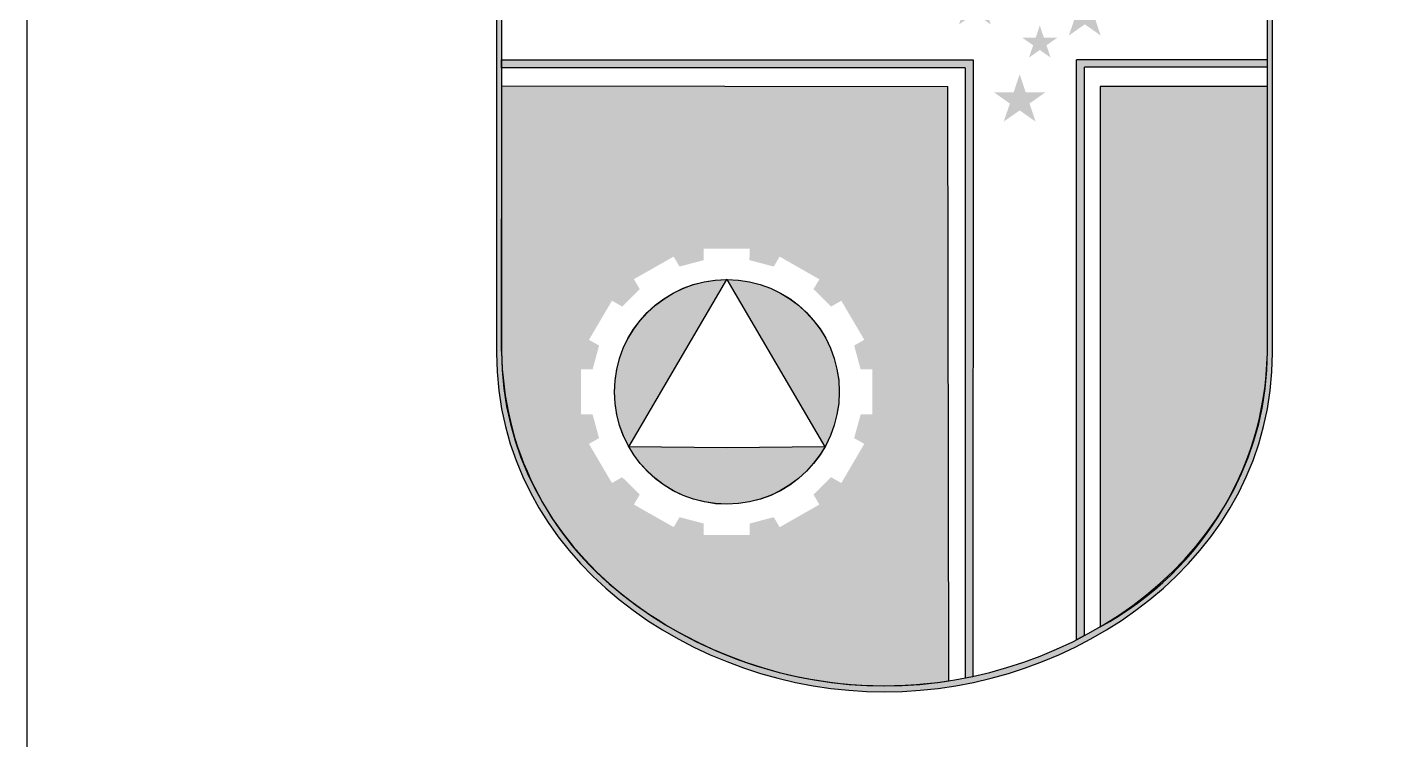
# Paper-space layout 'Layout1' of a CAD drawing. Header units: metres. Extents: x 2269 to 2509, y 667 to 906.
# Drawn here: x 2345.73 to 2347.449, y 690.029 to 690.934 of the extents above; entities that cross this region are included whole.
import ezdxf
from ezdxf.enums import TextEntityAlignment as Align

# ---------------------------------------------------------------- set-up
doc = ezdxf.new("R2010")
doc.units = ezdxf.units.M
doc.header["$LTSCALE"] = 10
doc.header["$MEASUREMENT"] = 0
for name, color, linetype in [('LOGOMARCA', 7, 'Continuous'), ('P02 - SELO PADRÃO', 2, 'Continuous'), ('P06 - SELO-PADRÃO', 6, 'Continuous')]:
    doc.layers.add(name, color=color, linetype=linetype)
doc.styles.add('LEGENDA', font='romans.shx', dxfattribs={"height": 2.2})

# ---------------------------------------------------------------- blocks, each defined once
blk = doc.blocks.new('A$C98f63b72')
at = {"layer": 'LOGOMARCA'}
h = blk.add_hatch(color=256, dxfattribs=at)
edge = h.paths.add_edge_path()
edge.add_spline(control_points=[(1.395216744122081, 2.009905105221719), (1.395216744122081, 2.009905105221719), (1.395334284842193, 2.755952188101787), (1.395334284842193, 2.755952188101787), (1.395334284842193, 2.755952188101787), (1.339592326922229, 2.755952188101787), (1.33250070348231, 2.756219535621767), (0.4105412571620946, 2.755952188101787)], knot_values=[0, 0, 0, 0, 0.2, 0.2, 0.2, 0.2001008343333333, 0.4, 0.4, 0.4, 0.4], degree=3, periodic=0)
edge.add_spline(control_points=[(0.4105412571620946, 2.755952188101787), (0.4105412571620946, 2.755952188101787), (0.4105095672621246, 2.56944041738177), (0.4104778773621547, 2.38292864666164)], knot_values=[0.8999999999999999, 0.8999999999999999, 0.8999999999999999, 0.8999999999999999, 0.9999999999999999, 0.9999999999999999, 0.9999999999999999, 0.9999999999999999], degree=3, periodic=0)
edge.add_spline(control_points=[(0.4104778773621547, 2.38292864666164), (0.4104461874621848, 2.19641687594185), (0.4104144975622148, 2.009905105221719), (0.4104144975622148, 2.009905105221719), (0.4104144975622148, 2.009905105221719), (0.4105643043621967, 1.748821814181838), (0.6609513898820296, 1.579630014261625), (0.9028179255619762, 1.579630014261625)], knot_values=[0.6, 0.6, 0.6, 0.6, 0.7, 0.7, 0.7, 0.7001008343333333, 0.8999999999999999, 0.8999999999999999, 0.8999999999999999, 0.8999999999999999], degree=3, periodic=0)
edge.add_spline(control_points=[(0.9028179255619762, 1.579630014261625), (1.144583053562201, 1.579630014261625), (1.395352722602183, 1.74873653954171), (1.395216744122081, 2.009905105221719)], knot_values=[0.3999999999999999, 0.3999999999999999, 0.3999999999999999, 0.3999999999999999, 0.6, 0.6, 0.6, 0.6], degree=3, periodic=0)
edge = h.paths.add_edge_path(flags=16)
edge.add_spline(control_points=[(0.4168999796420394, 2.748358135701778), (1.326953242441959, 2.748620873781761), (1.333952677081925, 2.748358135701778), (1.388975562362248, 2.748358135701778), (1.388975562362248, 2.748358135701778), (1.388975562362248, 2.748358135701778), (1.388860326362192, 2.011944782421779), (1.388860326362192, 2.011944782421779)], knot_values=[0, 0, 0, 0, 0.2, 0.2, 0.2, 0.2001008343333333, 0.4, 0.4, 0.4, 0.4], degree=3, periodic=0)
edge.add_spline(control_points=[(1.388860326362192, 2.011944782421779), (1.388991695402183, 1.754148022101845), (1.141460157962229, 1.587226371381689), (0.9028179255619762, 1.587226371381689)], knot_values=[0.4, 0.4, 0.4, 0.4, 0.6000000000000001, 0.6000000000000001, 0.6000000000000001, 0.6000000000000001], degree=3, periodic=0)
edge.add_spline(control_points=[(0.9028179255619762, 1.587226371381689), (0.6640742854820019, 1.587226371381689), (0.4169207221220859, 1.754233296741859), (0.4167755247622154, 2.011944782421779), (0.4167755247622154, 2.011944782421779), (0.4167755247622154, 2.011944782421779), (0.4168066384822851, 2.196048120741807), (0.4168377522019, 2.380151459061835)], knot_values=[0.6000000000000001, 0.6000000000000001, 0.6000000000000001, 0.6000000000000001, 0.8, 0.8, 0.8, 0.8001008343333333, 0.9, 0.9, 0.9, 0.9], degree=3, periodic=0)
edge.add_spline(control_points=[(0.4168377522019, 2.380151459061835), (0.4168688659219697, 2.56425479738175), (0.4168999796420394, 2.748358135701778), (0.4168999796420394, 2.748358135701778)], knot_values=[0.9, 0.9, 0.9, 0.9, 1, 1, 1, 1], degree=3, periodic=0)
h = blk.add_hatch(color=177, dxfattribs=at)
h.paths.add_polyline_path([(1.095111421548609, 2.492124306948313), (1.115280154371703, 2.477986604687999), (1.107556297938117, 2.500866800596896), (1.127727377075189, 2.515029671366278), (1.102832302253773, 2.515029396492764), (1.095105910431812, 2.537940218244557), (1.087393418920328, 2.515033605751228), (1.062473016811509, 2.515032018048487), (1.08264532818248, 2.500894263342047), (1.074933696575499, 2.477973250753735)])
h.paths.add_polyline_path([(1.005089432525438, 2.449625433172173), (0.9973862403926432, 2.426714923217332), (1.017558182487392, 2.440866232485746), (1.037725136348854, 2.426705089306324), (1.029978709640545, 2.449591352947664), (1.050177447558781, 2.463768303809843), (1.025280936608397, 2.46375638988502), (1.017566822803019, 2.486717328890222), (1.009834952415076, 2.463771729473478), (0.9849124049774218, 2.463779315164402)])
h.paths.add_polyline_path([(1.16950024785092, 2.435604996162056), (1.189680395877076, 2.449781610611808), (1.16478338848674, 2.449782554207559), (1.157065418409275, 2.47271349096377), (1.149340054926597, 2.449784404476191), (1.124429572745612, 2.449783895754877), (1.144603710305546, 2.435643162567317), (1.136880341446613, 2.412717501743487), (1.157066420001684, 2.426879640538459), (1.177237986865293, 2.412721075100308)])
h.paths.add_polyline_path([(1.094736346565696, 2.409861696257053), (1.077770929011422, 2.409859230599636), (1.091454827230336, 2.400260886321007), (1.086223824814169, 2.384718420818899), (1.09991763744847, 2.394312386389174), (1.1136095374045, 2.384710634100884), (1.108378783208082, 2.400251963185156), (1.122068381617737, 2.409863099343056), (1.105161003178637, 2.409863058317228), (1.099918972709929, 2.42542251264922)])
h.paths.add_polyline_path([(1.074380278374974, 2.317645130669234), (1.094559950916846, 2.303462915087948), (1.086851581627798, 2.326398557516086), (1.107018928602429, 2.34054391842642), (1.082104687664014, 2.340553834389198), (1.074386903751019, 2.363460147393425), (1.06670817900158, 2.340550445649114), (1.041750951707854, 2.340551614887431), (1.061919788001433, 2.326403365752981), (1.054209060624089, 2.303486652680363)])
for color, points in [(22, [(1.005350834060209, 2.371563999404771), (1.005350607639684, 1.597290066571986), (1.015133513466026, 1.599329362210142), (1.015265739501956, 2.381725509884745), (0.4168175582544791, 2.3816272303593), (0.4168158576544556, 2.371564591181482)]), (22, [(1.146558609034855, 2.381725509884745), (1.146558609034855, 1.645763669327266), (1.156622626821445, 1.650994492682912), (1.156622626821445, 2.372627032220862), (1.38891676691901, 2.372627032220862), (1.388918190673849, 2.381725509884745)]), (177, [(1.388912881783199, 2.347799151917798), (1.176630185161684, 2.347832370501806), (1.17663018516123, 1.662241352236379, 0.279619104361073), (1.388862149695797, 2.023596762956228)])]:
    blk.add_hatch(color=color, dxfattribs=at).paths.add_polyline_path(points)
h = blk.add_hatch(color=40, dxfattribs=at)
h.paths.add_polyline_path([(0.9831646967941197, 2.348034739716809), (0.4172305248116572, 2.348799156631003), (0.4167755286007377, 2.011943837261697, 0.2292333336487184), (0.5709259418836155, 1.702456478806994, 0.2079192478724643), (0.9843078498543036, 1.593606305070352)])
h.paths.add_polyline_path([(0.8201805608496215, 2.103225805139118), (0.8126640205746298, 2.090758574836286), (0.835054834258699, 2.068724707780348), (0.8479934594456608, 2.076084414807724), (0.8771533104372793, 2.026474406585294), (0.864311893265949, 2.019155060252729), (0.8725243532703644, 1.988915038904679), (0.8873450856622185, 1.989072418360138), (0.8873516967150863, 1.931751981309048), (0.872534340783659, 1.931749553225472), (0.8643037784113403, 1.901679398619535), (0.8771760377053397, 1.894381632498721), (0.8479819397566644, 1.844707973800723), (0.8350472868764882, 1.852108462721162), (0.8126500040075371, 1.830103645950544), (0.8201579754495469, 1.817381974791374), (0.7697451496042049, 1.788654352171307), (0.762194192131119, 1.801370089391526), (0.7316083965911275, 1.793272505120399), (0.7316101273818276, 1.778708488412008), (0.6732692586797384, 1.778703756126788), (0.6732656268563915, 1.793308876820674), (0.6426541815658311, 1.801365096954441), (0.6352320686919484, 1.788723032248527), (0.5847223185678558, 1.81737973253064), (0.5922056900831194, 1.830114993524603), (0.5698277012743347, 1.852104671937582), (0.5568726193887414, 1.844744110125703), (0.5277089379587778, 1.894376640061637), (0.5405568243149901, 1.901679113691443), (0.5323226868667916, 1.931741587624856), (0.5175049904519256, 1.931741562848629), (0.5175100977030525, 1.989074573903622), (0.5323392003124354, 1.989075019878214), (0.5405740187275114, 2.019157723711828), (0.5277030362462938, 2.026443634343082), (0.5568908919990463, 2.076151843678872), (0.5698294888120472, 2.068721784169611), (0.5922458671261666, 2.090745815009541), (0.584713210636437, 2.103440814414171), (0.635231274231046, 2.132094541532638), (0.6426671766830623, 2.119464914560808), (0.6732614559346075, 2.127540435481023), (0.6732627327473892, 2.142119379947871), (0.7316001682420392, 2.142119516217917), (0.7314112897220184, 2.127581803701673), (0.762248016884314, 2.119450544270421), (0.7697338001571552, 2.132054292331532)], flags=16)
h.paths.add_polyline_path([(0.8453766719053419, 1.960406878599315, -1), (0.5600984303055156, 1.960406878599315, -0.4135952147195173), (0.7024363499417632, 2.10304568138622), (0.7024359304655263, 2.103561766108783), (0.7027375511056562, 2.103045999399455, -0.4142135623730951)], flags=0)
h.paths.add_polyline_path([(0.8270534246416901, 1.890467745279693), (0.7026098928427018, 1.889534433879362), (0.5784380728223368, 1.890438610926594), (0.7027375511056562, 2.103045999399455)], flags=0)
at = {"layer": 'LOGOMARCA', "color": 22}
for p, q in [((1.005350834060209, 2.371563999404771), (0.4168158576544556, 2.371564591181482)), ((0.4168175582544791, 2.381627230359527), (1.015265739501956, 2.381725509884745)), ((1.015265739501956, 2.381725509884745), (1.015133513466026, 1.599329362210142)), ((1.005350607639684, 1.597290066571986), (1.015133513466026, 1.599329362210142))]:
    blk.add_line(p, q, dxfattribs=at)
at = {"layer": 'LOGOMARCA'}
for points in [[(0.4168158576544556, 2.371564591181482), (0.4168175582544791, 2.381627230359527)], [(1.38891676691901, 2.372627032220862), (1.388918190673849, 2.381725509884745)], [(1.156622626821445, 1.650994492682912), (1.146558609034855, 1.645763669327266)]]:
    blk.add_lwpolyline(points, dxfattribs=at)
at = {"layer": 'LOGOMARCA', "color": 22}
for points in [[(0.4168158576544556, 2.371564591181482), (0.4168175582544791, 2.381627230359527)], [(1.005350834060209, 2.371563999404771), (1.005350607639684, 1.597290066571986)], [(1.388918190673849, 2.381725509884745), (1.146558609034855, 2.381725509884745)], [(1.146558609034855, 1.645763669327266), (1.146558609034855, 2.381725509884745)], [(1.38891676691901, 2.372627032220862), (1.156622626821445, 2.372627032220862)], [(1.156622626821445, 1.650994492682912), (1.156622626821445, 2.372627032220862)], [(1.38891676691901, 2.372627032220862), (1.388918190673849, 2.381725509884745)], [(1.156622626821445, 1.650994492682912), (1.146558609034855, 1.645763669327266)]]:
    blk.add_lwpolyline(points, dxfattribs=at)
at = {"layer": 'LOGOMARCA', "color": 40}
for points in [[(0.4167755286007377, 2.011943837261697), (0.4172305248116572, 2.348799156631003), (0.9831646967941197, 2.348034739717036)], [(0.7026098928427018, 1.889534433879476), (0.5784380728223368, 1.890438610926594), (0.7027375511056562, 2.103045999399455), (0.8270534246416901, 1.890467745279693), (0.7026098928427018, 1.889534433879476)]]:
    blk.add_lwpolyline(points, dxfattribs=at)
for points in [[(0.4167755286007377, 2.011943837261697, 0.2292333336487047), (0.5709259418836155, 1.702456478806994, 0.2079192478724686), (0.9843078498543036, 1.593606305070352), (0.9831646967941197, 2.348034739717036)], [(0.7027376415348954, 2.103045999399455, -1893.700384171138), (0.7024363499417632, 2.10304568138622), (0.7024359304655263, 2.10356176610901), (0.7027375511056562, 2.103045999399455, -0.4142135623730951)]]:
    blk.add_lwpolyline(points, format="xyb", dxfattribs=at)
at = {"layer": 'LOGOMARCA', "color": 177}
blk.add_lwpolyline([(1.388912881783199, 2.347799151917798), (1.176630185161684, 2.347832370501806), (1.17663018516123, 1.662241352236379, 0.2796191043610747), (1.388862149695797, 2.023596762956231)], format="xyb", close=True, dxfattribs=at)
at = {"layer": 'LOGOMARCA'}
blk.add_circle((0.7027375511056562, 1.960406878599542), 0.1426391207999861, dxfattribs=at)
for points in [[(0.4105412571620946, 2.755952188101787), (1.33250070348231, 2.756219535621767), (1.339592326922229, 2.755952188101787), (1.395334284842193, 2.755952188101787), (1.395334284842193, 2.755952188101787), (1.395334284842193, 2.755952188101787), (1.395216744122081, 2.009905105221719), (1.395216744122081, 2.009905105221719), (1.395216744122081, 2.009905105221719), (1.395352722602183, 1.74873653954171), (1.144583053562201, 1.579630014261625), (0.9028179255619762, 1.579630014261625), (0.9028179255619762, 1.579630014261625), (0.6609513898820296, 1.579630014261625), (0.4105643043621967, 1.748821814181611), (0.4104144975622148, 2.009905105221719), (0.4104144975622148, 2.009905105221719), (0.4104144975622148, 2.009905105221719), (0.4105412571620946, 2.755952188101787), (0.4105412571620946, 2.755952188101787)], [(0.4168999796420394, 2.748358135701778), (1.326953242441959, 2.748620873781761), (1.333952677081925, 2.748358135701778), (1.388975562362248, 2.748358135701778), (1.388975562362248, 2.748358135701778), (1.388975562362248, 2.748358135701778), (1.388860326362192, 2.011944782421665), (1.388860326362192, 2.011944782421665), (1.388860326362192, 2.011944782421665), (1.388991695402183, 1.754148022101845), (1.141460157962229, 1.587226371381689), (0.9028179255619762, 1.587226371381689), (0.9028179255619762, 1.587226371381689), (0.6640742854820019, 1.587226371381689), (0.4169207221220859, 1.754233296741859), (0.4167755247622154, 2.011944782421665), (0.4167755247622154, 2.011944782421665), (0.4167755247622154, 2.011944782421665), (0.4168999796420394, 2.748358135701778), (0.4168999796420394, 2.748358135701778)]]:
    blk.add_open_spline(points, degree=3, knots=[0, 0, 0, 0, 0.2, 0.2, 0.2, 0.20000001, 0.4, 0.4, 0.4, 0.40000001, 0.6000000000000001, 0.6000000000000001, 0.6000000000000001, 0.6000000100000001, 0.8, 0.8, 0.8, 0.8000000100000001, 1, 1, 1, 1], dxfattribs=at)
blk = doc.blocks.new('SELO_PADRAO_BETIM')
blk.add_line((-17.5, 0), (-17.5, 5))
at = {"layer": 'P06 - SELO-PADRÃO', "color": 6}
blk.add_lwpolyline([(0, 0), (-17.5, 0), (-17.5, 5), (0, 5)], close=True, dxfattribs=at)
at = {"layer": 'LOGOMARCA'}
blk.add_blockref('A$C98f63b72', (-17.31451690287349, 0.1460380347505179), dxfattribs=at)
at = {"layer": 'P02 - SELO PADRÃO', "style": 'LEGENDA'}
for tag, p in [('LOGRADOURO_1', (-12.31939805053662, 4.239097858520154)), ('LOGRADOURO_2', (-12.31939805053662, 3.785914041182309)), ('LOGRADOURO_3', (-12.31939805053662, 3.377627597580158)), ('LOGRADOURO_4', (-12.31939805053662, 3.002972458206045)), ('LOTE', (-12.31939805053662, 2.142957601307444)), ('QUADRA', (-9.944398050537075, 2.142957601307444)), ('BAIRRO', (-7.569398050537075, 2.142957601307444)), ('MATRICULA', (-12.31939805053662, 1.342957601307376)), ('USO', (-9.944398050537075, 1.342957601307376)), ('FOLHA', (-3.694398050537075, 1.342957601307376))]:
    blk.add_attdef(tag, p, '', height=0.22, dxfattribs=at)
blk.add_attdef('PA/ANO', (-0.2824649982831033, 2.5), '', height=0.22, rotation=90, dxfattribs=at)
blk.add_attdef('RESPONSAVEL', text='', height=0.22, dxfattribs=at).set_placement((-6.75, 0.1484923806644929), align=Align.CENTER)

psp = doc.layouts.get("Layout1")

# ---------------------------------------------------------------- block references
at = {"layer": 'P02 - SELO PADRÃO'}
psp.add_blockref('SELO_PADRAO_BETIM', (2363.23035091771, 688.3641511622512), dxfattribs=at)

doc.saveas('drawing.dxf')
